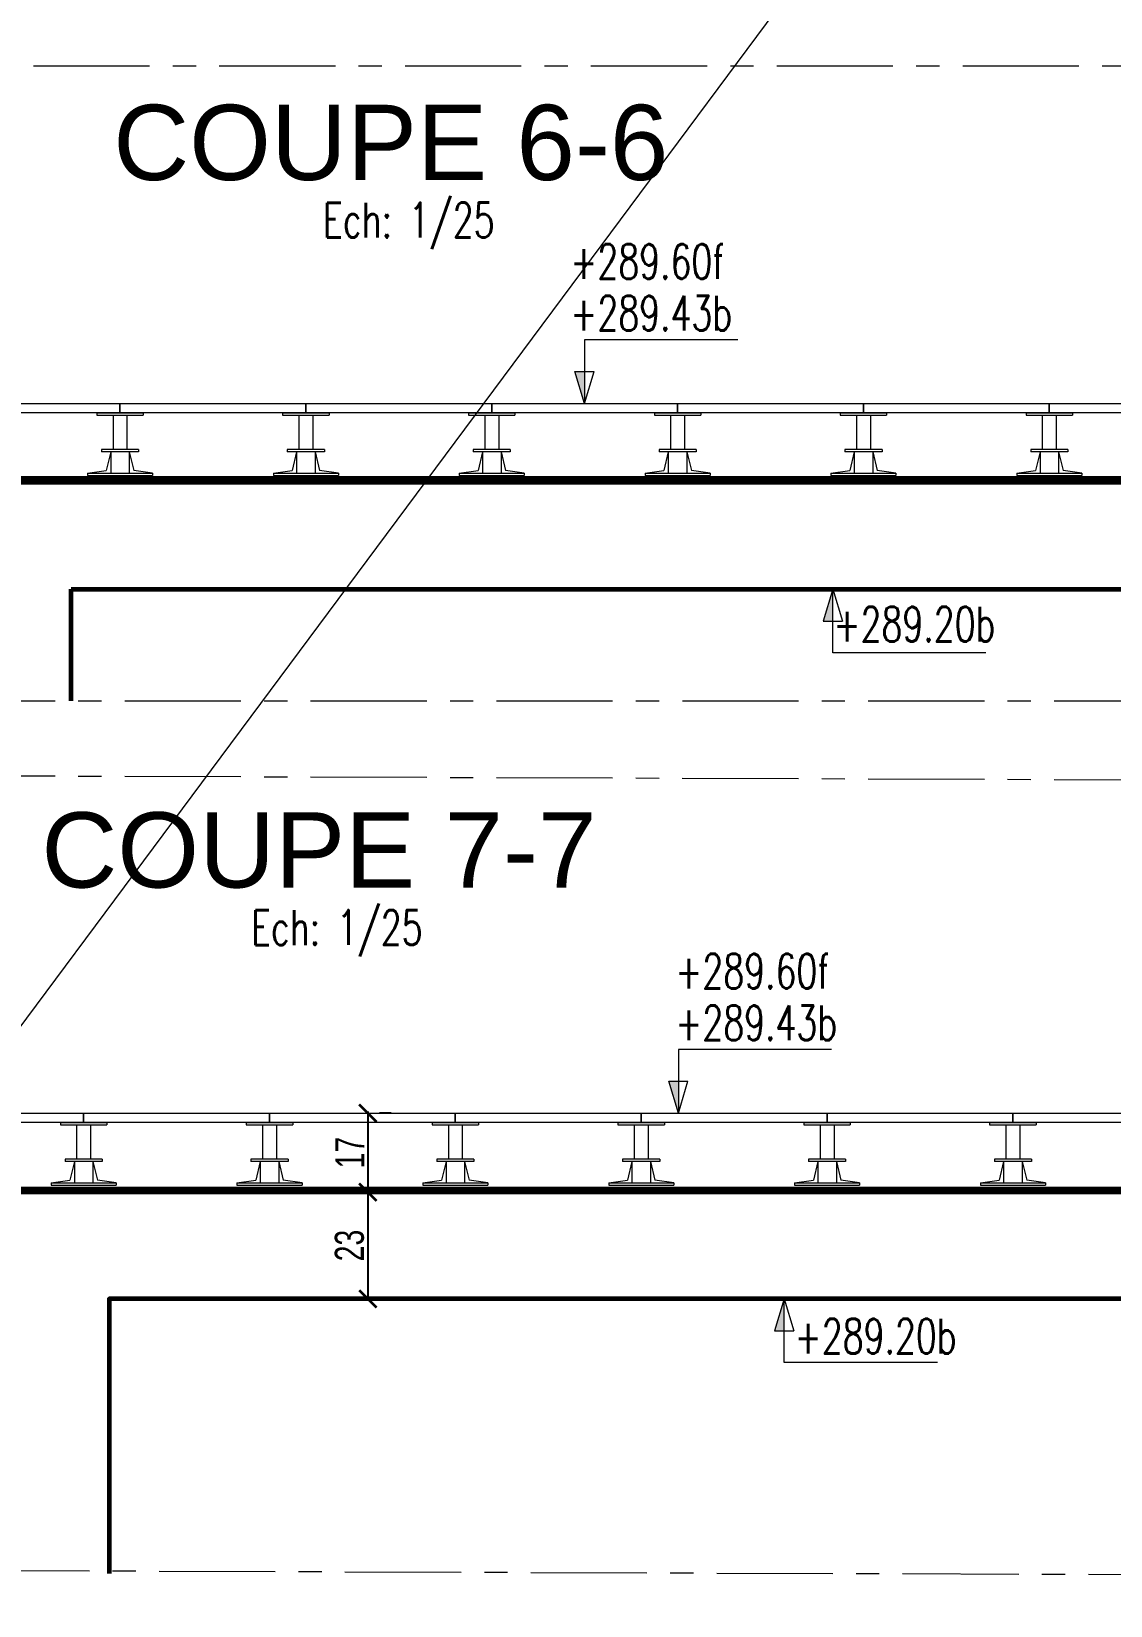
# Model space of a CAD drawing. Header units: metres. Extents: x -12536 to 12621, y -17191 to 9596.
# Drawn here: x 8155.8 to 8388, y 2184.5 to 2523.3 of the extents above; entities that cross this region are included whole.
import ezdxf
from ezdxf.enums import TextEntityAlignment as Align

# ---------------------------------------------------------------- set-up
doc = ezdxf.new("R2010")
doc.units = ezdxf.units.M
doc.header["$MEASUREMENT"] = 0
doc.header["$PDMODE"] = 2
doc.header["$PDSIZE"] = 0.25
doc.linetypes.add('AXES', pattern=[2, 1.25, -0.25, 0.25, -0.25])
doc.linetypes.add('CACHE2', pattern=[4.7625, 3.175, -1.5875])
for name, color, linetype, lineweight in [('B-AXE', 1, 'AXES', 13), ('B-CAC', 5, 'CACHE2', 9), ('B-COT', 1, 'Continuous', 18), ('B-TITRE', 7, 'Continuous', 40), ('B-TXT', 3, 'Continuous', 30), ('B-VOILE-BA', 7, 'Continuous', 60), ('COTATION', 1, 'Continuous', 18), ('Plots', 5, 'Continuous', 0)]:
    doc.layers.add(name, color=color, linetype=linetype, lineweight=lineweight)
doc.styles.add('TEXTE', font='arial.ttf', dxfattribs={"width": 0.7})
doc.styles.add('TEXTE50', font='romans.shx', dxfattribs={"width": 0.7, "height": 0.15})
doc.styles.add('TITRE50', font='arial.ttf', dxfattribs={"height": 0.3})
doc.dimstyles.new('COT25CMm', dxfattribs={"dimscale": 0.5, "dimtxt": 12.5, "dimasz": 7.5, "dimexe": 5, "dimexo": 10, "dimgap": 1.5, "dimtad": 1, "dimdec": 1, "dimrnd": 0.5, "dimzin": 12, "dimdsep": 46, "dimtxsty": 'TEXTE', "dimblk1": 'ARCHTICK', "dimblk2": 'ARCHTICK', "dimsah": 1, "dimcen": 0, "dimdle": 0.75, "dimclrd": 1, "dimclre": 1, "dimclrt": 3, "dimadec": 0, "dimazin": 3, "dimtfac": 1, "dimtdec": 1, "dimtmove": 1, "dimatfit": 3, "dimldrblk": 'ARCHTICK', "dimfxl": 1, "dimtolj": 1, "dimtzin": 0, "dimarcsym": 0})

# ---------------------------------------------------------------- blocks, each defined once
blk = doc.blocks.new('niv00')
at = {"layer": 'B-COT'}
for p, q in [((481926.2617, -520782.8915), (481926.9205, -520782.8915)), ((481926.9205, -520782.8915), (481926.9205, -520783.1653)), ((481926.9205, -520783.1653), (481926.879, -520783.0282)), ((481926.962, -520783.0282), (481926.879, -520783.0282)), ((481926.9205, -520783.1653), (481926.962, -520783.0282)), ((481926.9993, -520783.1653), (481926.8417, -520783.1653))]:
    blk.add_line(p, q, dxfattribs=at)
blk.add_solid([(481926.962, -520783.0282), (481926.9205, -520783.0282), (481926.9205, -520783.1653)], dxfattribs=at)
blk = doc.blocks.new('_ArchTick')
at = {"color": 0, "linetype": 'ByBlock', "const_width": 0.15}
blk.add_lwpolyline([(-0.5, -0.5), (0.5, 0.5)], dxfattribs=at)
blk = doc.blocks.new('*D528')
at = {"layer": 'B-COT', "color": 1, "lineweight": -2, "transparency": 16777216}
for p, q in [((8228.2, 2290.91), (8228.2, 2273.16)), ((8233.2, 2290.53), (8230.7, 2290.53)), ((8233.2, 2273.53), (8230.7, 2273.53))]:
    blk.add_line(p, q, dxfattribs=at)
at = {"layer": 'Defpoints', "color": 0, "transparency": 16777216}
for p in [(8228.2, 2290.53), (8228.2, 2273.53), (8228.2, 2273.53)]:
    blk.add_point(p, dxfattribs=at)
at = {"layer": 'B-COT', "color": 1, "lineweight": -2, "transparency": 16777216, "xscale": 3.75, "yscale": 3.75, "zscale": 3.75}
for p, rotation in [((8228.2, 2290.53), 90), ((8228.2, 2273.53), 270)]:
    blk.add_blockref('_ArchTick', p, dxfattribs=dict(at, rotation=rotation))
at = {"layer": 'B-COT', "color": 3, "transparency": 16777216, "insert": (8224.32, 2282.03), "char_height": 6.25, "attachment_point": 5, "rotation": 90, "style": 'TEXTE'}
blk.add_mtext('\\A1;17', dxfattribs=at)
blk = doc.blocks.new('*D585')
at = {"layer": 'B-COT', "color": 1, "lineweight": -2, "transparency": 16777216}
for p, q in [((8228.2, 2273.91), (8228.2, 2250.16)), ((8233.2, 2273.53), (8230.7, 2273.53)), ((8234.63, 2250.53), (8225.7, 2250.53))]:
    blk.add_line(p, q, dxfattribs=at)
at = {"layer": 'Defpoints', "color": 0, "transparency": 16777216}
for p in [(8228.2, 2273.53), (8228.2, 2250.53), (8239.63, 2250.53)]:
    blk.add_point(p, dxfattribs=at)
at = {"layer": 'B-COT', "color": 1, "lineweight": -2, "transparency": 16777216, "xscale": 3.75, "yscale": 3.75, "zscale": 3.75}
for p, rotation in [((8228.2, 2273.53), 90), ((8228.2, 2250.53), 270)]:
    blk.add_blockref('_ArchTick', p, dxfattribs=dict(at, rotation=rotation))
at = {"layer": 'B-COT', "color": 3, "transparency": 16777216, "insert": (8224.26, 2262.03), "char_height": 6.25, "attachment_point": 5, "rotation": 90, "style": 'TEXTE'}
blk.add_mtext('\\A1;23', dxfattribs=at)

msp = doc.modelspace()

# ---------------------------------------------------------------- linework, layer by layer
at = {"layer": 'B-AXE', "ltscale": 20}
for points in [[(7935.886, 2515.89), (7935.886, 2379.29), (8541.219, 2379.29), (8541.219, 2515.89)], [(8608.277, 2361.545), (8608.277, 2190.408), (7935.886, 2192.742), (7935.886, 2363.88)]]:
    msp.add_lwpolyline(points, close=True, dxfattribs=at)
at = {"layer": 'B-CAC', "linetype": 'ByBlock', "ltscale": 70, "const_width": 1}
for points in [[(8019.454, 2443.29), (8019.592, 2427.15), (8437.898, 2427.15), (8437.905, 2431.044), (8454.032, 2431.397)], [(8023.291, 2290.534), (8023.291, 2274.195), (8468.584, 2274.195), (8472.21, 2285.308)]]:
    msp.add_lwpolyline(points, dxfattribs=at)
at = {"layer": 'B-COT'}
msp.add_lwpolyline([(12620.595, 8316.185), (6422.806, -17.901)], dxfattribs=at)
at = {"layer": 'B-VOILE-BA'}
for p, q in [((8438.859, 2426.29), (8018.859, 2426.29)), ((8164.359, 2379.29), (8164.359, 2403.29)), ((8164.359, 2403.29), (8454.859, 2403.29)), ((8541.028, 2273.534), (8152.528, 2273.534))]:
    msp.add_line(p, q, dxfattribs=at)
msp.add_lwpolyline([(8541.028, 2250.534), (8172.528, 2250.534), (8172.528, 2191.421)], dxfattribs=at)
at = {"layer": 'Plots'}
for p, q in [((8169.859, 2441.29), (8169.859, 2440.79)), ((8173.359, 2441.29), (8173.359, 2441.29)), ((8173.359, 2440.79), (8173.359, 2433.342)), ((8176.359, 2440.79), (8176.359, 2433.342)), ((8179.859, 2441.29), (8179.859, 2440.79)), ((8209.859, 2441.29), (8209.859, 2440.79)), ((8213.359, 2441.29), (8213.359, 2441.29)), ((8213.359, 2440.79), (8213.359, 2433.342)), ((8216.359, 2440.79), (8216.359, 2433.342)), ((8219.859, 2441.29), (8219.859, 2440.79)), ((8249.859, 2441.29), (8249.859, 2440.79)), ((8253.359, 2441.29), (8253.359, 2441.29)), ((8253.359, 2440.79), (8253.359, 2433.342)), ((8256.359, 2440.79), (8256.359, 2433.342)), ((8259.859, 2441.29), (8259.859, 2440.79)), ((8289.859, 2441.29), (8289.859, 2440.79)), ((8293.359, 2441.29), (8293.359, 2441.29)), ((8293.359, 2440.79), (8293.359, 2433.342)), ((8296.359, 2440.79), (8296.359, 2433.342)), ((8299.859, 2441.29), (8299.859, 2440.79)), ((8329.859, 2441.29), (8329.859, 2440.79)), ((8333.359, 2441.29), (8333.359, 2441.29)), ((8333.359, 2440.79), (8333.359, 2433.342)), ((8336.359, 2440.79), (8336.359, 2433.342)), ((8339.859, 2441.29), (8339.859, 2440.79)), ((8369.859, 2441.29), (8369.859, 2440.79)), ((8373.359, 2441.29), (8373.359, 2441.29)), ((8373.359, 2440.79), (8373.359, 2433.342)), ((8376.359, 2440.79), (8376.359, 2433.342)), ((8379.859, 2441.29), (8379.859, 2440.79)), ((8178.866, 2433.342), (8170.866, 2433.342)), ((8170.866, 2433.342), (8170.866, 2432.842)), ((8178.866, 2432.842), (8170.866, 2432.842)), ((8172.866, 2432.842), (8171.909, 2428.873)), ((8172.866, 2432.842), (8172.866, 2428.296)), ((8176.866, 2432.842), (8176.866, 2428.296)), ((8176.866, 2432.842), (8177.824, 2428.873)), ((8178.866, 2433.342), (8178.866, 2432.842)), ((8218.866, 2433.342), (8210.866, 2433.342)), ((8210.866, 2433.342), (8210.866, 2432.842)), ((8218.866, 2432.842), (8210.866, 2432.842)), ((8212.866, 2432.842), (8211.909, 2428.873)), ((8212.866, 2432.842), (8212.866, 2428.296)), ((8216.866, 2432.842), (8216.866, 2428.296)), ((8216.866, 2432.842), (8217.824, 2428.873)), ((8218.866, 2433.342), (8218.866, 2432.842)), ((8258.866, 2433.342), (8250.866, 2433.342)), ((8250.866, 2433.342), (8250.866, 2432.842)), ((8258.866, 2432.842), (8250.866, 2432.842)), ((8252.866, 2432.842), (8251.909, 2428.873)), ((8252.866, 2432.842), (8252.866, 2428.296)), ((8256.866, 2432.842), (8256.866, 2428.296)), ((8256.866, 2432.842), (8257.824, 2428.873)), ((8258.866, 2433.342), (8258.866, 2432.842)), ((8298.866, 2433.342), (8290.866, 2433.342)), ((8290.866, 2433.342), (8290.866, 2432.842)), ((8298.866, 2432.842), (8290.866, 2432.842)), ((8292.866, 2432.842), (8291.909, 2428.873)), ((8292.866, 2432.842), (8292.866, 2428.296)), ((8296.866, 2432.842), (8296.866, 2428.296)), ((8296.866, 2432.842), (8297.824, 2428.873)), ((8298.866, 2433.342), (8298.866, 2432.842)), ((8338.866, 2433.342), (8330.866, 2433.342)), ((8330.866, 2433.342), (8330.866, 2432.842)), ((8338.866, 2432.842), (8330.866, 2432.842)), ((8332.866, 2432.842), (8331.909, 2428.873)), ((8332.866, 2432.842), (8332.866, 2428.296)), ((8336.866, 2432.842), (8336.866, 2428.296)), ((8336.866, 2432.842), (8337.824, 2428.873)), ((8338.866, 2433.342), (8338.866, 2432.842)), ((8378.866, 2433.342), (8370.866, 2433.342)), ((8370.866, 2433.342), (8370.866, 2432.842)), ((8378.866, 2432.842), (8370.866, 2432.842)), ((8372.866, 2432.842), (8371.909, 2428.873)), ((8372.866, 2432.842), (8372.866, 2428.296)), ((8376.866, 2432.842), (8376.866, 2428.296)), ((8376.866, 2432.842), (8377.824, 2428.873)), ((8378.866, 2433.342), (8378.866, 2432.842)), ((8167.866, 2428.296), (8171.909, 2428.873)), ((8167.866, 2428.296), (8167.866, 2427.796)), ((8167.866, 2428.296), (8181.866, 2428.296)), ((8167.866, 2427.796), (8181.866, 2427.796)), ((8181.866, 2428.296), (8177.824, 2428.873)), ((8181.866, 2428.296), (8181.866, 2427.796)), ((8207.866, 2428.296), (8211.909, 2428.873)), ((8207.866, 2428.296), (8207.866, 2427.796)), ((8207.866, 2428.296), (8221.866, 2428.296)), ((8207.866, 2427.796), (8221.866, 2427.796)), ((8221.866, 2428.296), (8217.824, 2428.873)), ((8221.866, 2428.296), (8221.866, 2427.796)), ((8247.866, 2428.296), (8251.909, 2428.873)), ((8247.866, 2428.296), (8247.866, 2427.796)), ((8247.866, 2428.296), (8261.866, 2428.296)), ((8247.866, 2427.796), (8261.866, 2427.796)), ((8261.866, 2428.296), (8257.824, 2428.873)), ((8261.866, 2428.296), (8261.866, 2427.796)), ((8287.866, 2428.296), (8291.909, 2428.873)), ((8287.866, 2428.296), (8287.866, 2427.796)), ((8287.866, 2428.296), (8301.866, 2428.296)), ((8287.866, 2427.796), (8301.866, 2427.796)), ((8301.866, 2428.296), (8297.824, 2428.873)), ((8301.866, 2428.296), (8301.866, 2427.796)), ((8327.866, 2428.296), (8331.909, 2428.873)), ((8327.866, 2428.296), (8327.866, 2427.796)), ((8327.866, 2428.296), (8341.866, 2428.296)), ((8327.866, 2427.796), (8341.866, 2427.796)), ((8341.866, 2428.296), (8337.824, 2428.873)), ((8341.866, 2428.296), (8341.866, 2427.796)), ((8367.866, 2428.296), (8371.909, 2428.873)), ((8367.866, 2428.296), (8367.866, 2427.796)), ((8367.866, 2428.296), (8381.866, 2428.296)), ((8367.866, 2427.796), (8381.866, 2427.796)), ((8381.866, 2428.296), (8377.824, 2428.873)), ((8381.866, 2428.296), (8381.866, 2427.796)), ((8162.028, 2288.534), (8162.028, 2288.034)), ((8165.528, 2288.534), (8165.528, 2288.534)), ((8165.528, 2288.034), (8165.528, 2280.592)), ((8168.528, 2288.034), (8168.528, 2280.592)), ((8172.028, 2288.534), (8172.028, 2288.034)), ((8202.028, 2288.534), (8202.028, 2288.034)), ((8205.528, 2288.534), (8205.528, 2288.534)), ((8205.528, 2288.034), (8205.528, 2280.592)), ((8208.528, 2288.034), (8208.528, 2280.592)), ((8212.028, 2288.534), (8212.028, 2288.034)), ((8242.028, 2288.534), (8242.028, 2288.034)), ((8245.528, 2288.534), (8245.528, 2288.534)), ((8245.528, 2288.034), (8245.528, 2280.592)), ((8248.528, 2288.034), (8248.528, 2280.592)), ((8252.028, 2288.534), (8252.028, 2288.034)), ((8282.028, 2288.534), (8282.028, 2288.034)), ((8285.528, 2288.534), (8285.528, 2288.534)), ((8285.528, 2288.034), (8285.528, 2280.592)), ((8288.528, 2288.034), (8288.528, 2280.592)), ((8292.028, 2288.534), (8292.028, 2288.034)), ((8322.028, 2288.534), (8322.028, 2288.034)), ((8325.528, 2288.534), (8325.528, 2288.534)), ((8325.528, 2288.034), (8325.528, 2280.592)), ((8328.528, 2288.034), (8328.528, 2280.592)), ((8332.028, 2288.534), (8332.028, 2288.034)), ((8362.028, 2288.534), (8362.028, 2288.034)), ((8365.528, 2288.534), (8365.528, 2288.534)), ((8365.528, 2288.034), (8365.528, 2280.592)), ((8368.528, 2288.034), (8368.528, 2280.592)), ((8372.028, 2288.534), (8372.028, 2288.034)), ((8171.036, 2280.592), (8163.036, 2280.592)), ((8163.036, 2280.592), (8163.036, 2280.092)), ((8171.036, 2280.592), (8171.036, 2280.092)), ((8211.036, 2280.592), (8203.036, 2280.592)), ((8203.036, 2280.592), (8203.036, 2280.092)), ((8211.036, 2280.592), (8211.036, 2280.092)), ((8251.036, 2280.592), (8243.036, 2280.592)), ((8243.036, 2280.592), (8243.036, 2280.092)), ((8251.036, 2280.592), (8251.036, 2280.092)), ((8291.036, 2280.592), (8283.036, 2280.592)), ((8283.036, 2280.592), (8283.036, 2280.092)), ((8291.036, 2280.592), (8291.036, 2280.092)), ((8331.036, 2280.592), (8323.036, 2280.592)), ((8323.036, 2280.592), (8323.036, 2280.092)), ((8331.036, 2280.592), (8331.036, 2280.092)), ((8371.036, 2280.592), (8363.036, 2280.592)), ((8363.036, 2280.592), (8363.036, 2280.092)), ((8371.036, 2280.592), (8371.036, 2280.092)), ((8171.036, 2280.092), (8163.036, 2280.092)), ((8165.036, 2280.092), (8164.079, 2276.123)), ((8165.036, 2280.092), (8165.036, 2275.546)), ((8169.036, 2280.092), (8169.036, 2275.546)), ((8169.036, 2280.092), (8169.993, 2276.123)), ((8211.036, 2280.092), (8203.036, 2280.092)), ((8205.036, 2280.092), (8204.079, 2276.123)), ((8205.036, 2280.092), (8205.036, 2275.546)), ((8209.036, 2280.092), (8209.036, 2275.546)), ((8209.036, 2280.092), (8209.993, 2276.123)), ((8251.036, 2280.092), (8243.036, 2280.092)), ((8245.036, 2280.092), (8244.079, 2276.123)), ((8245.036, 2280.092), (8245.036, 2275.546)), ((8249.036, 2280.092), (8249.036, 2275.546)), ((8249.036, 2280.092), (8249.993, 2276.123)), ((8291.036, 2280.092), (8283.036, 2280.092)), ((8285.036, 2280.092), (8284.079, 2276.123)), ((8285.036, 2280.092), (8285.036, 2275.546)), ((8289.036, 2280.092), (8289.036, 2275.546)), ((8289.036, 2280.092), (8289.993, 2276.123)), ((8331.036, 2280.092), (8323.036, 2280.092)), ((8325.036, 2280.092), (8324.079, 2276.123)), ((8325.036, 2280.092), (8325.036, 2275.546)), ((8329.036, 2280.092), (8329.036, 2275.546)), ((8329.036, 2280.092), (8329.993, 2276.123)), ((8371.036, 2280.092), (8363.036, 2280.092)), ((8365.036, 2280.092), (8364.079, 2276.123)), ((8365.036, 2280.092), (8365.036, 2275.546)), ((8369.036, 2280.092), (8369.036, 2275.546)), ((8369.036, 2280.092), (8369.993, 2276.123)), ((8160.036, 2275.546), (8164.079, 2276.123)), ((8160.036, 2275.546), (8160.036, 2275.046)), ((8160.036, 2275.546), (8174.036, 2275.546)), ((8160.036, 2275.046), (8174.036, 2275.046)), ((8174.036, 2275.546), (8169.993, 2276.123)), ((8174.036, 2275.546), (8174.036, 2275.046)), ((8200.036, 2275.546), (8204.079, 2276.123)), ((8200.036, 2275.546), (8200.036, 2275.046)), ((8200.036, 2275.546), (8214.036, 2275.546)), ((8200.036, 2275.046), (8214.036, 2275.046)), ((8214.036, 2275.546), (8209.993, 2276.123)), ((8214.036, 2275.546), (8214.036, 2275.046)), ((8240.036, 2275.546), (8244.079, 2276.123)), ((8240.036, 2275.546), (8240.036, 2275.046)), ((8240.036, 2275.546), (8254.036, 2275.546)), ((8240.036, 2275.046), (8254.036, 2275.046)), ((8254.036, 2275.546), (8249.993, 2276.123)), ((8254.036, 2275.546), (8254.036, 2275.046)), ((8280.036, 2275.546), (8284.079, 2276.123)), ((8280.036, 2275.546), (8280.036, 2275.046)), ((8280.036, 2275.546), (8294.036, 2275.546)), ((8280.036, 2275.046), (8294.036, 2275.046)), ((8294.036, 2275.546), (8289.993, 2276.123)), ((8294.036, 2275.546), (8294.036, 2275.046)), ((8320.036, 2275.546), (8324.079, 2276.123)), ((8320.036, 2275.546), (8320.036, 2275.046)), ((8320.036, 2275.546), (8334.036, 2275.546)), ((8320.036, 2275.046), (8334.036, 2275.046)), ((8334.036, 2275.546), (8329.993, 2276.123)), ((8334.036, 2275.546), (8334.036, 2275.046)), ((8360.036, 2275.546), (8364.079, 2276.123)), ((8360.036, 2275.546), (8360.036, 2275.046)), ((8360.036, 2275.546), (8374.036, 2275.546)), ((8360.036, 2275.046), (8374.036, 2275.046)), ((8374.036, 2275.546), (8369.993, 2276.123)), ((8374.036, 2275.546), (8374.036, 2275.046))]:
    msp.add_line(p, q, dxfattribs=at)
for points in [[(8134.859, 2441.29), (8134.859, 2443.29), (8174.859, 2443.29), (8174.859, 2441.29)], [(8174.859, 2441.29), (8174.859, 2443.29), (8214.859, 2443.29), (8214.859, 2441.29)], [(8214.859, 2441.29), (8214.859, 2443.29), (8254.859, 2443.29), (8254.859, 2441.29)], [(8254.859, 2441.29), (8254.859, 2443.29), (8294.859, 2443.29), (8294.859, 2441.29)], [(8294.859, 2441.29), (8294.859, 2443.29), (8334.859, 2443.29), (8334.859, 2441.29)], [(8334.859, 2441.29), (8334.859, 2443.29), (8374.859, 2443.29), (8374.859, 2441.29)], [(8374.859, 2441.29), (8374.859, 2443.29), (8414.859, 2443.29), (8414.859, 2441.29)], [(8127.028, 2288.534), (8127.028, 2290.534), (8167.028, 2290.534), (8167.028, 2288.534)], [(8167.028, 2288.534), (8167.028, 2290.534), (8207.028, 2290.534), (8207.028, 2288.534)], [(8207.028, 2288.534), (8207.028, 2290.534), (8247.028, 2290.534), (8247.028, 2288.534)], [(8247.028, 2288.534), (8247.028, 2290.534), (8287.028, 2290.534), (8287.028, 2288.534)], [(8287.028, 2288.534), (8287.028, 2290.534), (8327.028, 2290.534), (8327.028, 2288.534)], [(8327.028, 2288.534), (8327.028, 2290.534), (8367.028, 2290.534), (8367.028, 2288.534)], [(8367.028, 2288.534), (8367.028, 2290.534), (8407.028, 2290.534), (8407.028, 2288.534)]]:
    msp.add_lwpolyline(points, close=True, dxfattribs=at)
for points in [[(8169.859, 2441.29), (8179.859, 2441.29)], [(8169.859, 2440.79), (8179.859, 2440.79)], [(8209.859, 2441.29), (8219.859, 2441.29)], [(8209.859, 2440.79), (8219.859, 2440.79)], [(8249.859, 2441.29), (8259.859, 2441.29)], [(8249.859, 2440.79), (8259.859, 2440.79)], [(8289.859, 2441.29), (8299.859, 2441.29)], [(8289.859, 2440.79), (8299.859, 2440.79)], [(8329.859, 2441.29), (8339.859, 2441.29)], [(8329.859, 2440.79), (8339.859, 2440.79)], [(8369.859, 2441.29), (8379.859, 2441.29)], [(8369.859, 2440.79), (8379.859, 2440.79)], [(8162.028, 2288.534), (8172.028, 2288.534)], [(8162.028, 2288.034), (8172.028, 2288.034)], [(8202.028, 2288.534), (8212.028, 2288.534)], [(8202.028, 2288.034), (8212.028, 2288.034)], [(8242.028, 2288.534), (8252.028, 2288.534)], [(8242.028, 2288.034), (8252.028, 2288.034)], [(8282.028, 2288.534), (8292.028, 2288.534)], [(8282.028, 2288.034), (8292.028, 2288.034)], [(8322.028, 2288.534), (8332.028, 2288.534)], [(8322.028, 2288.034), (8332.028, 2288.034)], [(8362.028, 2288.534), (8372.028, 2288.534)], [(8362.028, 2288.034), (8372.028, 2288.034)]]:
    msp.add_lwpolyline(points, dxfattribs=at)

# ---------------------------------------------------------------- block references
at = {"layer": 'COTATION', "xscale": -50.00000000000006, "yscale": 50.00000000000006, "zscale": 50.00000000000006}
for p in [(24104620.882, 26041601.557), (24104641.052, 26041448.801)]:
    msp.add_blockref('niv00', p, dxfattribs=at)
at = {"layer": 'COTATION', "xscale": 50.00000000000006, "yscale": 50.00000000000006, "zscale": 50.00000000000006, "rotation": 180}
for p in [(24104674.303, -26036754.977), (24104663.855, -26036907.733)]:
    msp.add_blockref('niv00', p, dxfattribs=at)

# ---------------------------------------------------------------- texts
at = {"layer": 'B-TITRE', "color": 2, "style": 'TITRE50'}
for s, p in [('COUPE 6-6', (8233.143, 2491.37)), ('COUPE 7-7', (8217.673, 2339.079))]:
    msp.add_text(s, height=16.2, rotation=0, dxfattribs=at).set_placement(p, align=Align.CENTER)
at = {"layer": 'B-TXT', "style": 'TEXTE50', "width": 0.7}
for p in [(8237.016, 2479.005), (8221.546, 2326.714)]:
    msp.add_text('Ech: 1/25', height=7.5, rotation=0.0425, dxfattribs=at).set_placement(p, align=Align.CENTER)
for s, rotation, p in [('+289.60f', 360, (8271.75, 2470.095)), ('+289.43b', 360, (8271.75, 2458.971)), ('+289.20b', 0, (8328.402, 2392.032)), ('+289.60f', 360, (8294.342, 2317.339)), ('+289.43b', 360, (8294.342, 2306.215)), ('+289.20b', 360, (8320.048, 2238.764))]:
    msp.add_text(s, height=7.5, rotation=rotation, dxfattribs=at).set_placement(p)

# ---------------------------------------------------------------- dimensions: what is measured, and where the dimension line sits
at = {"layer": 'B-COT'}
for base, p1, p2, picture, middle in [((8228.205, 2273.534), (8228.205, 2290.534), (8228.205, 2273.534), '*D528', (8224.317, 2282.034)), ((8228.205, 2250.534), (8228.205, 2273.534), (8239.633, 2250.534), '*D585', (8224.261, 2262.034))]:
    dim = msp.add_linear_dim(base=base, p1=p1, p2=p2, angle=90, dimstyle='COT25CMm', dxfattribs=at)
    dim.commit()
    dim.dimension.update_dxf_attribs({"geometry": picture, "text_midpoint": middle})

doc.saveas('drawing.dxf')
